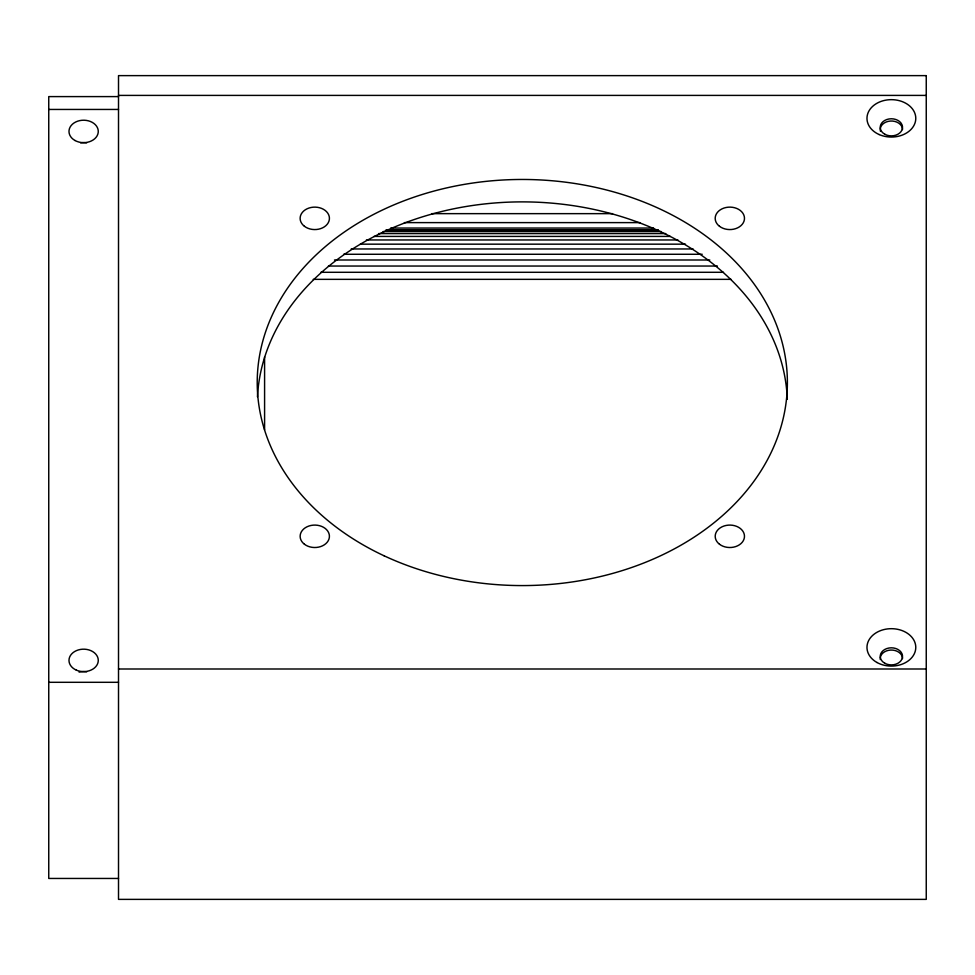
<?xml version="1.0" encoding="UTF-8"?>
<svg xmlns="http://www.w3.org/2000/svg" width="975" height="975" viewBox="0 0 975 975"><rect width="100%" height="100%" fill="white"/><g stroke="black" fill="none" stroke-linecap="round" stroke-linejoin="round"><path stroke-width="1.46" d="M118.511 95.404L926.25 95.404M118.511 96.598L48.75 96.598L48.75 878.451L118.511 878.451M48.75 109.444L118.511 109.444M431.742 213.647L612.556 213.647M404.393 222.617L639.917 222.617M390.707 228.053L653.591 228.053M386.149 229.832L658.149 229.832M386.149 230.295L658.149 230.295M383.114 231.538L661.184 231.538M378.556 233.586L665.742 233.586M373.998 236.413L670.3 236.413M366.405 239.96L677.905 239.96M360.323 244.164L685.498 244.164M351.207 248.966L693.091 248.966M343.602 254.268L702.207 254.268M334.486 259.996L709.812 259.996M328.417 266.041L717.405 266.041M320.812 272.293L723.487 272.293M313.219 279.35L731.079 279.35M118.511 668.996L926.25 668.996M48.75 682.305L118.511 682.305M264.591 356.899L264.591 429.89M80.584 142.874A14.649 11.225 0 0 1 86.678 142.874M79.097 672.141A14.649 11.225 0 0 1 86.678 671.836M257.449 396.849A265.078 203.056 0 0 1 523.953 201.886A265.078 203.056 0 0 1 787.288 399.36M880.267 659.49A11.164 8.556 0 0 1 890.784 650.057A11.164 8.556 0 0 1 902.533 658.588M880.449 131.345A11.164 8.556 0 0 1 890.199 121.058A11.164 8.556 0 0 1 902.533 129.565M926.25 75.623L118.511 75.623L118.511 899.377L926.25 899.377L926.25 75.623M719.477 226.285A14.649 11.225 0 0 0 743.986 221.252A14.649 11.225 0 0 0 726.046 207.504A14.649 11.225 0 0 0 719.477 226.285M304.419 226.285A14.649 11.225 0 0 0 328.928 221.252A14.649 11.225 0 0 0 310.988 207.504A14.649 11.225 0 0 0 304.419 226.285M719.477 544.233A14.649 11.225 0 0 0 743.986 539.199A14.649 11.225 0 0 0 726.046 525.464A14.649 11.225 0 0 0 719.477 544.233M304.419 544.233A14.649 11.225 0 0 0 328.928 539.199A14.649 11.225 0 0 0 310.988 525.464A14.649 11.225 0 0 0 304.419 544.233M76.306 670.118A14.649 11.225 0 0 0 98.28 660.392A14.649 11.225 0 0 0 76.306 650.678A14.649 11.225 0 0 0 76.306 670.118M75.014 140.51A14.649 11.225 0 0 0 98.195 132.6A14.649 11.225 0 0 0 77.671 121.18A14.649 11.225 0 0 0 75.014 140.51M384.101 555.799A265.078 203.056 0 0 0 787.3 387.575A265.078 203.056 0 0 0 395.533 204.189A265.078 203.056 0 0 0 384.101 555.799M877.025 662.513A24.412 18.708 0 0 0 915.647 649.338A24.412 18.708 0 0 0 881.437 630.301A24.412 18.708 0 0 0 877.025 662.513M884.812 663.268A11.164 8.556 0 0 0 902.472 657.247A11.164 8.556 0 0 0 886.836 648.546A11.164 8.556 0 0 0 884.812 663.268M879.17 134.55A24.412 18.708 0 0 0 915.781 118.353A24.412 18.708 0 0 0 879.17 102.156A24.412 18.708 0 0 0 879.17 134.55M884.812 134.245A11.164 8.556 0 0 0 902.472 128.213A11.164 8.556 0 0 0 886.836 119.511A11.164 8.556 0 0 0 884.812 134.245"/></g></svg>
